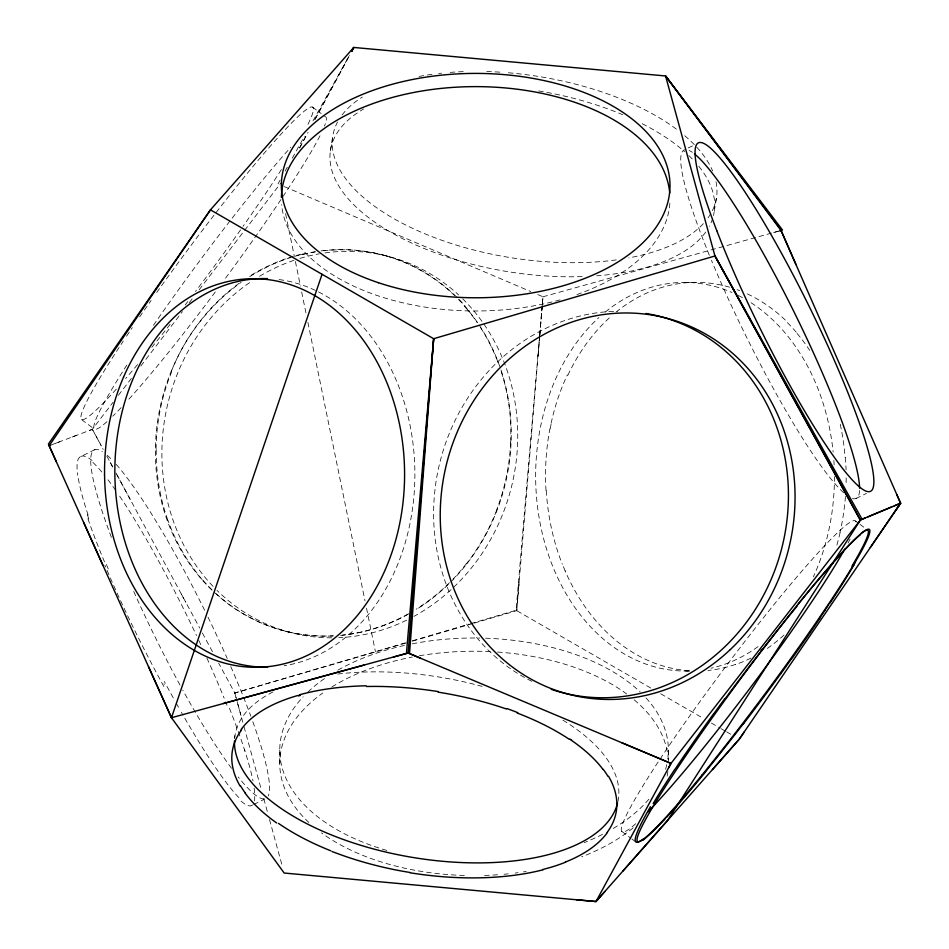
<?xml version="1.0" encoding="UTF-8"?>
<svg xmlns="http://www.w3.org/2000/svg" width="949" height="949" viewBox="0 0 949 949"><rect width="100%" height="100%" fill="white"/><g stroke="black" fill="none" stroke-linecap="round" stroke-linejoin="round"><path stroke-width="0.71" stroke-dasharray="4.75 3.56" d="M156.075 449.126L156.122 446.884A194.272 175.138 -76.2 0 1 168.708 379.315L171.615 371.878M510.764 442.21L510.859 428.224A194.32 176.692 -75.2 0 0 500.633 369.825M542.27 305.187L542.97 296.776L779.651 230.844M473.99 623.161L516.754 610.67L539.649 336.563M539.779 335.092L542.235 305.614M542.365 304.143L542.982 296.776L534.762 293.277M516.754 610.67L519.21 581.274M538.059 355.685L539.708 336.053M539.815 334.653L542.164 306.598M650.777 688.049L516.078 610.278L539.566 336.515M539.613 335.899L542.982 296.776M330.359 150.998L332.636 136.905M714.277 211.295L716.554 197.202M234.533 738.168L234.961 735.617M617.929 801.68L618.368 799.117A194.32 91.151 9.6 0 0 562.223 719.757M550.135 428.972L551.274 423.313M840.482 530.028L839.96 532.389M496.683 510.182L495.188 513.943A194.308 176.265 -75.3 0 1 466.374 563.908M299.73 147.89L308.152 132.231M315.175 119.194L349.552 55.279M299.493 147.878L306.764 134.402M314.712 119.704L349.137 56.027M277.998 183.916L280.145 180.061M285.151 171.045L287.298 167.178M292.304 158.175L304.451 136.288M313.028 120.831L349.481 55.172M89.669 430.36L92.35 429.339L113.073 402.269M118.376 395.33L131.982 377.572M140.808 366.017L182.398 311.675M189.266 302.695L193.193 297.559M199.136 289.801L280.785 183.098M688.179 147.997L693.411 145.411M856.022 498.522L866.484 493.35M94.959 449.589L80.855 456.528A194.32 28.256 63.7 0 0 77.937 459.921A194.308 28.328 63.4 0 0 77.676 475.235M253.739 804.467L264.024 799.414M55.244 443.444L61.341 441.131M72.136 437.026L78.886 434.452M50.511 445.247L92.361 429.339L103.192 449.387M735.487 664.442L735.202 664.537A194.32 150.049 89.3 0 1 707.978 670.445M405.27 642.876L234.794 693.019L218.661 663.149M412.376 640.789L469.197 624.074M470.621 623.647L516.078 610.278M406.243 642.947L234.806 693.019L236.764 700.172M412.376 641.156L472.827 623.505M773.601 232.529L778.548 231.153M299.908 254.842L303.004 254.071M361.593 631.975L353.728 633.564M684.407 282.434L695.89 282.351M685.664 671.062L689.816 671.026M383.669 255.21L386.931 256.052M287.144 631.631L292.695 633.09L280.299 629.816M284.344 186.621L530.764 291.568M660.67 693.755L703.79 718.654M711.394 723.043L720.279 728.168M721.335 728.785L726.471 731.75M726.614 731.833L731.691 734.763M312.518 107.13L321.153 113.548M81.626 419.66L94.603 429.28M855.571 521.048L858.869 523.516M859.972 524.334L864.361 527.62M621.844 831.443L630.741 838.133M631.856 838.975L635.189 841.478M464.559 306.183L466.291 308.176M202.173 579.614L196.965 573.362M92.35 429.339L101.294 445.852M106.869 456.184L112.753 467.074M115.932 472.97L199.717 628.072M202.362 632.971L213.05 652.758M110.226 462.377L112.457 466.517M116.917 474.773L130.286 499.542M181.378 594.121L185.826 602.366M163.952 683.814L164.319 684.502M565.224 571.049L562.377 564.204M108.257 568.902L105.944 563.445M496.434 358.153L499.079 365.08M167.89 520.847L167.51 519.779M88.815 519.02L86.905 513.373M244.332 749.271L244.913 751.098M237.879 704.253L240.951 715.487M237.155 701.596L243.264 723.909M244.023 726.72L261.45 790.173M263.798 798.75L267.725 813.032M269.492 819.497L282.636 867.398M234.806 693.019L236.337 698.642M285.578 213.62L294.214 255.684M295.4 261.485L300.453 286.147M301.652 291.948L306.112 313.704M307.891 322.399L365.021 600.883M366.516 608.143L375.436 651.655M546.268 490.645L546.636 495.829A194.32 150.084 89.2 0 0 562.318 564.252M668.381 750.184L668.381 760.469M279.753 750.184L279.753 763.411M667.894 771.418A194.32 112.184 0 0 1 667.005 776.733M633.149 827.836A194.32 112.184 0 0 1 581.607 856.852M526.149 871.49A194.32 112.184 0 0 1 523.468 871.906M518.083 872.677A194.32 112.184 0 0 1 515.271 873.044M508.284 873.839A194.32 112.184 0 0 1 504.049 874.254M497.596 874.776A194.32 112.184 0 0 1 483.776 875.452M464.358 875.452A194.32 112.184 0 0 1 321.462 832.854M308.876 822.486A194.32 112.184 0 0 1 322.767 693.019M331.818 686.981A194.32 112.184 0 0 1 412.281 657.04M419.328 655.771A194.32 112.184 0 0 1 491.285 651.666M497.596 652.046A194.32 112.184 0 0 1 626.672 693.956M634.181 699.84A194.32 112.184 0 0 1 668.333 760.742M645.984 697.906A194.32 112.184 0 0 1 667.799 758.892M666.767 764.633A194.32 112.184 0 0 1 665.225 770.351M648.867 799.2A194.32 112.184 0 0 1 612.698 828.797M602.544 834.349A194.32 112.184 0 0 1 584.169 842.629M386.801 850.423A194.32 112.184 0 0 1 303.146 696.827M307.903 692.035A194.32 112.184 0 0 1 324.878 678.31M337.903 670.148A194.32 112.184 0 0 1 405.223 645.273M412.281 643.825A194.32 112.184 0 0 1 479.814 638.048M485.556 638.191A194.32 112.184 0 0 1 640.243 692.035M88.15 515.141A194.296 28.672 63 0 1 77.889 475.568M104.509 561.915A194.331 28.755 62.9 0 1 87.32 516.932M163.88 686.495A194.308 26.952 63.2 0 1 104.912 565.236M238.828 797.551A194.308 23.725 63.4 0 1 181.389 712.296M178.507 707.23A194.308 23.725 63.4 0 1 176.194 703.126M173.24 697.835A194.308 23.725 63.4 0 1 164.367 681.572M252.541 804.966A194.331 25.979 64.2 0 1 239.824 800.019M254.118 788.133A194.331 25.979 64.1 0 1 254.391 800.897M229.409 708.156A194.308 26.038 64 0 1 253.015 780.98M92.931 462.46A194.308 25.955 64 0 1 104.366 475.141M107.961 479.755A194.308 25.955 64 0 1 115.102 489.542M119.693 496.208A194.308 25.955 64 0 1 196.467 635.462M198.756 640.338A194.308 25.955 64 0 1 201.923 647.159M206.87 658.001A194.308 25.955 64 0 1 224.178 698.25M225.613 701.786A194.308 25.955 64 0 1 227.025 705.285M80.831 456.481A194.308 28.517 64.3 0 1 92.065 460.455M264.32 798.963A194.32 28.126 63.8 0 1 238.199 777.006M231.532 768.322A194.32 28.126 63.8 0 1 182.766 690.101M180.013 685.083A194.32 28.126 63.8 0 1 133.607 591.168M111.377 537.348A194.32 28.126 63.8 0 1 102.338 451.582M107.225 455.283A194.32 28.126 63.8 0 1 112.777 460.645M116.181 464.358A194.32 28.126 63.8 0 1 205.47 611.986M207.997 617.135A194.32 28.126 63.8 0 1 227.25 658.535M230.773 666.554A194.32 28.126 63.8 0 1 250.833 716.246M252.825 721.715A194.32 28.126 63.8 0 1 268.235 795.986M234.628 738.334A194.32 91.151 9.6 0 1 273.846 691.501M337.749 674.051A194.32 91.151 9.6 0 1 482.08 686.376M850.055 539.162A194.32 16.204 -53.1 0 1 848.026 543.101M635.735 823.708A194.32 16.204 -53.1 0 1 707.42 691.287A194.32 16.204 -53.1 0 1 855.974 521.914M729.567 287.191A194.32 150.855 -89.5 0 0 647.301 292.802A194.308 150.927 89.4 0 0 616.233 311.984M737.065 289.647A194.32 150.855 -89.5 0 1 739.662 290.631M747.349 293.905A194.32 150.855 -89.5 0 1 787.575 322.257M567.834 375.306A194.308 150.927 89.4 0 1 610.088 317.227M551.132 423.254A194.296 151.093 89 0 1 567.348 374.926M546.019 490.669A194.308 150.642 89.2 0 1 549.886 428.889M689.223 670.729A194.32 150.049 89.3 0 1 565.082 570.835M783.993 635.059A194.32 150.049 89.1 0 1 765.665 649.543M750.932 658.096A194.32 150.049 89.1 0 1 735.546 664.537M840.126 532.448A194.32 149.479 89.6 0 1 836.508 546.375M845.405 457.501A194.32 148.993 89.7 0 1 846.069 469.826M846.176 477.822A194.32 148.993 89.7 0 1 846.022 486.125M845.44 496.493A194.32 148.993 89.7 0 1 840.541 530.052M840.245 424.227A194.32 149.171 89.8 0 1 845.12 457.537M797.113 333.49A194.308 150.049 90 0 1 809.711 350.383M787.362 322.624A194.296 150.606 -89.7 0 1 797.219 333.336M688.594 671.014A194.32 149.384 89.6 0 1 543.184 537.015A194.32 149.384 89.6 0 1 598.926 317.547M605.355 311.996A194.32 149.384 89.6 0 1 731.964 292.494M738.286 295.459A194.32 149.384 89.6 0 1 743.447 298.176M751.027 302.731A194.32 149.384 89.6 0 1 833.139 452.068M833.851 460.514A194.32 149.384 89.6 0 1 834.112 464.903M834.42 476.635A194.32 149.384 89.6 0 1 813.376 576.814M758.073 646.601A194.32 149.384 89.6 0 1 711.098 668.203M171.2 371.7A194.32 176.905 -77.7 0 1 240.405 282.375M251.2 275.222A194.32 176.905 -77.7 0 1 299.86 254.569M167.653 519.708A194.284 175.185 -76.1 0 1 156.265 449.126M197.095 573.232A194.32 175.66 -75.8 0 1 168.127 520.728M216.123 593.694A194.331 176.146 -74.8 0 0 255.589 620.361L260.334 622.58A194.32 176.253 -74.5 0 0 333.479 635.818M212.007 589.827A194.331 176.146 -74.8 0 1 202.256 579.519M353.716 633.481A194.32 176.253 -74.5 0 1 342.162 635.13M510.633 442.21A194.32 176.3 -75.3 0 1 496.552 510.123M466.469 563.528A194.32 176.3 -75.3 0 1 453.005 579.127M449.458 582.733A194.32 176.3 -75.3 0 1 416.148 609.222M408.604 613.706A194.32 176.3 -75.3 0 1 361.901 631.844M466.244 308.223A194.308 176.977 -74.9 0 1 477.359 322.755M480.538 327.535A194.308 176.977 -74.9 0 1 496.351 358.2M323.372 250.821A194.308 177.06 -74.8 0 1 464.951 305.78M303.051 254.379A194.308 177.06 -74.8 0 1 315.21 251.948M324.949 252.932A194.32 176.787 -75.5 0 1 458.628 294.937M462.661 298.781A194.32 176.787 -75.5 0 1 413.966 616.364M406.623 620.171A194.32 176.787 -75.5 0 1 338.674 637.681M331.735 637.823A194.32 176.787 -75.5 0 1 216.965 590.361M213.05 586.375A194.32 176.787 -75.5 0 1 252.268 280.868M259.563 276.266A194.32 176.787 -75.5 0 1 294.593 260.109M299.955 258.413A194.32 176.787 -75.5 0 1 319.291 253.822M321.059 250.892A194.32 176.787 -75.5 0 1 454.369 295.364M458.45 299.398A194.32 176.787 -75.5 0 1 415.698 609.887M408.094 614.323A194.32 176.787 -75.5 0 1 339.908 635.474M332.85 635.96A194.32 176.787 -75.5 0 1 161.864 503.148A194.32 176.787 -75.5 0 1 241.082 282.387M249.67 276.657A194.32 176.787 -75.5 0 1 290.418 257.654M294.546 256.396A194.32 176.787 -75.5 0 1 315.436 251.699M156.727 292.494A194.32 15.552 -53.5 0 1 278.508 136.917A194.32 15.552 -53.5 0 1 307.037 126.181M281.39 169.574A194.32 15.552 -53.5 0 1 243.051 226.325M240.572 229.848A194.32 15.552 -53.5 0 1 195.47 291.497M187.772 301.616A194.32 15.552 -53.5 0 1 185.209 304.961M170.168 324.321A194.32 15.552 -53.5 0 1 151.864 347.251M137.558 364.594A194.32 15.552 -53.5 0 1 125.671 378.532M116.336 389.102A194.32 15.552 -53.5 0 1 123.299 341.071M126.537 336.219A194.32 15.552 -53.5 0 1 132.302 327.654M139.645 316.907A194.32 15.552 -53.5 0 1 151.093 300.477M324.57 116.632A194.32 15.552 -53.5 0 1 324.487 126.063M320.003 135.79A194.32 15.552 -53.5 0 1 223.881 280.453M215.316 291.972A194.32 15.552 -53.5 0 1 126.525 401.783M121.081 407.655A194.32 15.552 -53.5 0 1 112.801 416.148M107 421.641A194.32 15.552 -53.5 0 1 128.174 363.04M153.441 325.317A194.32 15.552 -53.5 0 1 290.774 147.309M716.032 181.769A194.32 91.662 9.2 0 1 707.954 217.973M703.304 223.644A194.32 91.662 9.2 0 1 628.724 257.903M616.221 259.907A194.32 91.662 9.2 0 1 407.263 225.779A194.32 91.662 9.2 0 1 337.607 121.923M342.091 114.971A194.32 91.662 9.2 0 1 362.304 97.071M419.09 76.454A194.32 91.662 9.2 0 1 432.969 74.2M438.675 73.488A194.32 91.662 9.2 0 1 441.558 73.168M450.182 72.385A194.32 91.662 9.2 0 1 464.773 71.59M486.742 71.555A194.32 91.662 9.2 0 1 502.65 72.326M508.391 72.776A194.32 91.662 9.2 0 1 677.942 130.286M684.751 135.743A194.32 91.662 9.2 0 1 712.652 171.01M712.663 218.341A194.32 91.662 9.2 0 1 709.306 226.277M705.676 232.078A194.32 91.662 9.2 0 1 596.731 275.815M582.14 276.61A194.32 91.662 9.2 0 1 368.342 217.428A194.32 91.662 9.2 0 1 363.669 108.969M538.664 90.938A194.32 91.662 9.2 0 1 622.758 114.722M642.236 123.714A194.32 91.662 9.2 0 1 684.609 151.686M688.867 155.589A194.32 91.662 9.2 0 1 693.968 160.772M698.796 166.324A194.32 91.662 9.2 0 1 713.458 215.506M859.557 490.455A194.32 26.869 63.7 0 1 852.392 498.462M843.78 492.804A194.32 26.869 63.7 0 1 711.453 260.334M709.366 255.281A194.32 26.869 63.7 0 1 685.664 149.657M689.152 150.488A194.32 26.869 63.7 0 1 692.343 152.326M531.926 681.346A194.32 176.241 -75.6 0 1 439.079 465.805A194.32 176.241 -75.6 0 1 617.253 311.284M279.113 279.575A194.32 150.013 89.2 0 1 414.867 471.024A194.32 150.013 89.2 0 1 284.142 665.747M669.852 203.157A194.32 112.184 0 0 1 574.003 295.578M560.088 299.86A194.32 112.184 0 0 1 281.628 204.616"/><path stroke-width="1.42" d="M56.371 461.795L49.17 445.757L210.453 209.848L433.669 338.722L409.588 652.604L171.472 717.729L48.399 444.085L210.453 209.848L353.763 47.45L665.569 75.967L782.51 230.049L779.651 230.844M393.361 657.052L408.129 652.995L433.669 338.722L714.953 255.981L861.621 518.439L670.99 763.399L668.642 767.729M433.669 338.722L406.504 652.331L670.99 763.399L595.984 901.55L576.518 899.771M604.952 891.396L595.984 901.55L284.178 873.033L171.472 717.729L322.055 274.285M351.664 51.365L353.763 47.45L351.616 51.317M351.782 51.127L353.763 47.45M855.476 561.844L853.163 565.782M865.476 517.857L860.446 519.945L667.645 820.351L622.876 871.087M828.762 604.477L824.776 610.48M896.852 494.714L900.601 503.243L739.295 739.152L712.45 769.592M895.548 510.621L900.601 503.243L780.292 228.78L665.569 75.967L714.953 255.981L860.197 520.052L900.589 503.243L870.316 547.502M744.348 731.774L739.295 739.152L595.984 901.55M240.892 730.362L241.651 729.318M743.292 723.98L744.313 722.652M760.896 650.694L762.011 649.27M666.269 817.623L666.53 817.35A194.32 15.409 -53.4 0 0 706.922 770.197M665.249 818.738L664.478 819.556M642.473 840.363L643.624 839.521M867.991 516.814L891.823 506.885M894.326 505.841L900.601 503.243M49.17 445.757L50.511 445.247M298.496 695.925L300.133 695.475M223.335 703.541L363.823 665.13M542.757 869.533L549.091 867.813A194.331 92.788 9.3 0 0 565.568 862.202M438.201 691.584L437.608 691.489A194.296 88.613 9 0 0 377.429 686.424A194.296 88.886 9 0 0 366.551 686.507M410.17 872.511L403.372 871.36A194.308 92.385 9.2 0 1 340.608 854.693L331.948 851.526M506.92 708.571L507.905 708.915A194.343 90.44 8.9 0 1 517.763 712.652M670.99 763.411L621.737 742.711M408.129 652.995L420.478 658.203M569.91 739.022L571.559 740.149M665.569 75.967L781.039 230.465L795.986 264.546M714.953 255.981L860.446 519.945M83.642 522.472L103.002 565.474M148.507 666.637L171.472 717.729M438.118 692.153A194.331 89.052 9 0 1 506.434 708.986M517.252 713.031A194.331 90.867 8.8 0 1 569.186 739.235M571.251 740.232A194.284 92.243 8.4 0 1 603.03 769.449M603.303 769.425A194.272 92.528 8.2 0 1 607.953 776.329M608.546 776.306A194.296 92.456 8.3 0 1 607.146 832.427M607.431 832.498A194.331 92.385 9 0 1 597.384 843.376A194.331 92.539 9.2 0 1 565.355 862.083M330.738 850.767A194.331 92.788 9.3 0 1 278.52 823.4M543.089 869.782A194.32 92.705 9.3 0 1 410.122 872.783M276.728 822.997A194.308 92.587 9.2 0 1 245.257 793.281M245.471 793.257A194.32 92.077 9.5 0 1 240.666 786.069M240.097 786.08A194.32 91.946 9.6 0 1 241.224 730.457M241.331 729.223A194.308 91.709 10.1 0 1 297.867 695.487M299.267 694.87A194.308 90.641 9.5 0 1 366.1 685.783M617.538 803.139A194.32 91.151 9.6 0 1 414.144 857.682A194.32 91.151 9.6 0 1 234.474 741.074M834.396 561.357A194.308 13.5 -52.8 0 1 841.348 553.741M842.238 552.437A194.331 13.832 -53 0 1 860.565 534.501M806.555 593.872A194.296 13.345 -52.8 0 1 833.649 562.366M798.216 604.015A194.296 13.571 -52.8 0 1 806.413 594.098M761.644 650.575A194.308 13.891 -52.9 0 1 796.994 606.209M725.368 698.488A194.32 15.338 -53 0 1 760.659 651.785M713.897 713.589A194.32 16.453 -53 0 1 724.704 698.772M685.807 753.34A194.32 16.762 -53 0 1 713.612 713.778M675.474 768.607A194.32 16.619 -53 0 1 685.32 753.957M653.173 803.53A194.32 16.43 -53 0 1 674.929 769.176M643.493 838.928A194.32 16.062 -53.2 0 1 650.504 806.697M664.312 819.746A194.32 15.409 -53.4 0 1 643.517 839.616M743.387 723.601A194.32 15.398 -53.4 0 1 707.373 769.354M780.624 673.909A194.32 15.825 -53.4 0 1 744.289 722.758M791.312 659.092A194.32 15.623 -53.5 0 1 780.707 673.861M819.806 618.345A194.308 15.326 -53.5 0 1 791.751 658.784M825.001 610.231A194.308 14.745 -53.5 0 1 819.034 619.128M854.266 564.441A194.296 14.496 -53.6 0 1 829.972 603.149M861.49 533.16A194.32 13.95 -53.8 0 1 851.929 566.173M844.693 549.222A194.32 16.204 -53.1 0 1 647.669 812.166M694.478 153.928A194.32 26.869 63.7 0 1 794.598 313.051A194.32 26.869 63.7 0 1 859.592 488.225M646.091 313.49A194.32 176.241 -75.6 0 1 781.94 547.514A194.32 176.241 -75.6 0 1 551.262 689.33M267.642 667.159A194.32 150.013 89.2 0 1 114.841 471.475A194.32 150.013 89.2 0 1 267.559 278.615M281.378 197.368A194.32 112.184 0 0 1 471.914 86.644A194.32 112.184 0 0 1 669.733 193.015M716.792 230.69A194.32 26.869 63.7 0 0 868.999 491.689A194.32 26.869 63.7 0 0 767.765 228.97A194.32 26.869 63.7 0 0 716.792 230.69M730.279 649.591A194.32 176.241 -75.6 0 0 680.006 322.304A194.32 176.241 -75.6 0 0 442.625 546.743A194.32 176.241 -75.6 0 0 730.279 649.591M123.524 377.18A194.32 150.013 89.2 0 0 256.859 667.313A194.32 150.013 89.2 0 0 383.337 374.535A194.32 150.013 89.2 0 0 123.524 377.18M378.521 282.743A194.32 112.184 0 0 0 669.994 185.589A194.32 112.184 0 0 0 378.521 88.435A194.32 112.184 0 0 0 378.521 282.743M702.046 774.989A194.32 14.271 -53.4 0 0 869.664 529.839A194.32 14.271 -53.4 0 0 688.677 751.549A194.32 14.271 -53.4 0 0 702.046 774.989"/></g></svg>
